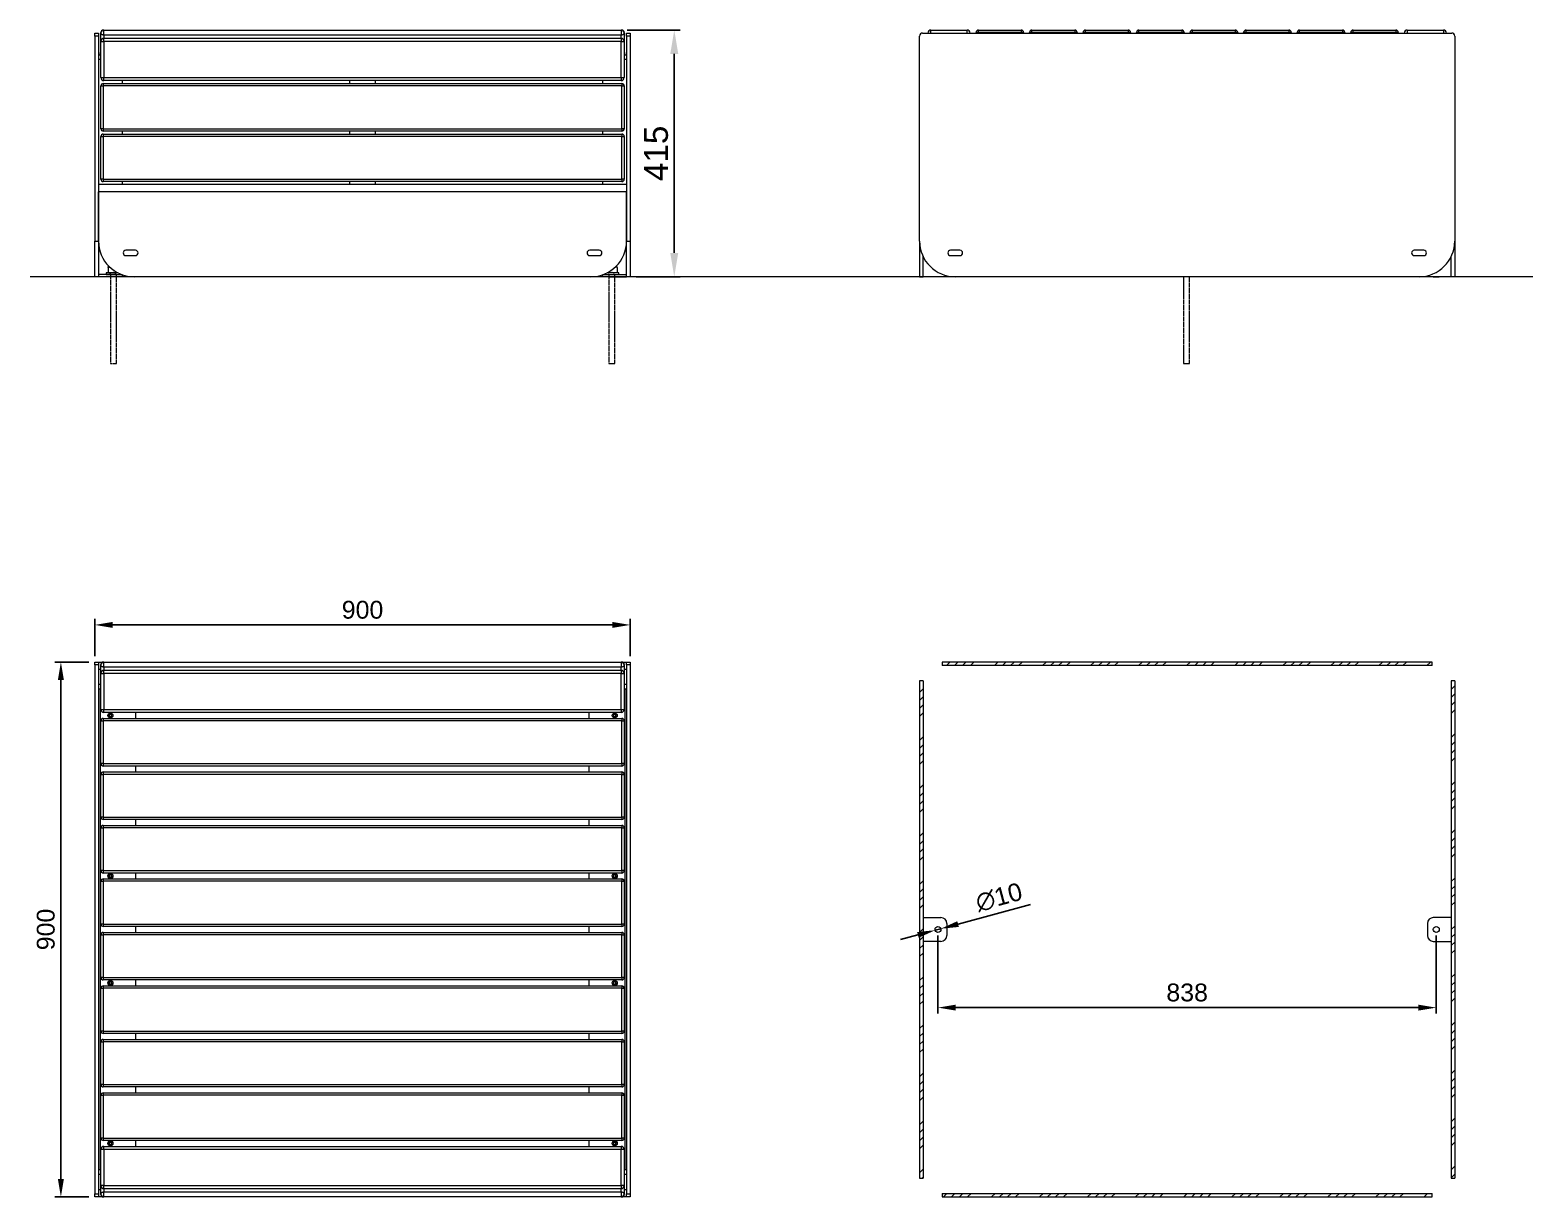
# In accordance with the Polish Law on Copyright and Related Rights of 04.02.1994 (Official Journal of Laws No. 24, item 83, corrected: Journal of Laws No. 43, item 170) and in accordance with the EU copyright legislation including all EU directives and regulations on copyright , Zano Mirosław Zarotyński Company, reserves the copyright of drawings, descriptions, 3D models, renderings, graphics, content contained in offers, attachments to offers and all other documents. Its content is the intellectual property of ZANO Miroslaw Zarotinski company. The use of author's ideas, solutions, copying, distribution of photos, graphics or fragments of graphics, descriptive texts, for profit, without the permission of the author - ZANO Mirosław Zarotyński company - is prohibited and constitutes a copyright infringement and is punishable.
# Model space of a CAD drawing. Header units: millimetres. Extents: x -122 to 3703, y -288 to 1675.
# Drawn here: x -122 to 2405, y -288 to 1675 of the extents above; entities that cross this region are included whole.
import ezdxf

# ---------------------------------------------------------------- set-up
doc = ezdxf.new("R2010")
doc.units = ezdxf.units.MM
doc.linetypes.add('HIDDEN', pattern=[1.905, 1.27, -0.635])
for name, color, linetype, lineweight in [('ZANO_R', 7, 'Continuous', 0), ('ZANO_R_przerywana', 7, 'HIDDEN', 0), ('ZANO_W', 1, 'Continuous', 0)]:
    doc.layers.add(name, color=color, linetype=linetype, lineweight=lineweight)
doc.styles.get("Standard").update_dxf_attribs({"font": 'ARIALUNI.TTF'})
doc.dimstyles.new('pl i ang', dxfattribs={"dimtxt": 50, "dimasz": 50, "dimexe": 1.25, "dimexo": 0.625, "dimgap": 10, "dimtad": 1, "dimtoh": 1, "dimtxsty": 'Standard', "dimcen": 2.5, "dimclrd": 1, "dimclre": 1, "dimclrt": 1, "dimadec": 0, "dimazin": 0, "dimtfac": 1, "dimtmove": 0, "dimatfit": 3, "dimfxl": 1, "dimarcsym": 1})
pattern_1 = [(45, (930.69, -1256.36), (-40.4112, 40.4112), []), (45, (944.16, -1256.36), (-40.4112, 40.4112), []), (45, (957.633, -1256.36), (-40.4112, 40.4112), []), (45, (971.103, -1256.36), (-40.4112, 40.4112), [])]

# ---------------------------------------------------------------- blocks, each defined once
blk = doc.blocks.new('*D377')
at = {"layer": 'ZANO_W', "color": 1, "lineweight": -2}
for p, q in [((-12.9, 621.8), (-12.9, 684.2)), ((887.1, 621.8), (887.1, 684.2)), ((17.1, 674.2), (857.1, 674.2))]:
    blk.add_line(p, q, dxfattribs=at)
at = {"layer": 'ZANO_W', "color": 1}
for points in [[(17.1, 679.2), (17.1, 669.2), (-12.9, 674.2)], [(857.1, 669.2), (857.1, 679.2), (887.1, 674.2)]]:
    blk.add_solid(points, dxfattribs=at)
at = {"layer": 'ZANO_W', "color": 1, "insert": (437.1, 699.5), "char_height": 30, "attachment_point": 5}
blk.add_mtext('900', dxfattribs=at)
blk = doc.blocks.new('*D378')
at = {"layer": 'ZANO_W', "color": 1, "lineweight": -2}
for p, q in [((-22.9, 611.8), (-80.2, 611.8)), ((-70.2, 581.8), (-70.2, -258.2)), ((-22.9, -288.2), (-80.2, -288.2))]:
    blk.add_line(p, q, dxfattribs=at)
at = {"layer": 'ZANO_W', "color": 1}
for points in [[(-65.2, 581.8), (-75.2, 581.8), (-70.2, 611.8)], [(-75.2, -258.2), (-65.2, -258.2), (-70.2, -288.2)]]:
    blk.add_solid(points, dxfattribs=at)
at = {"layer": 'ZANO_W', "color": 1, "insert": (-95.5, 161.8), "char_height": 30, "attachment_point": 5, "rotation": 90}
blk.add_mtext('900', dxfattribs=at)
blk = doc.blocks.new('*D379')
at = {"layer": 'ZANO_W', "color": 1, "lineweight": -2}
for p, q in [((1404.8, 151.8), (1404.8, 20.3)), ((2242.8, 151.8), (2242.8, 20.3)), ((1434.8, 30.3), (2212.8, 30.3))]:
    blk.add_line(p, q, dxfattribs=at)
at = {"layer": 'ZANO_W', "color": 1}
for points in [[(1434.8, 35.3), (1434.8, 25.3), (1404.8, 30.3)], [(2212.8, 25.3), (2212.8, 35.3), (2242.8, 30.3)]]:
    blk.add_solid(points, dxfattribs=at)
at = {"layer": 'ZANO_W', "color": 1, "insert": (1823.8, 55.6), "char_height": 30, "attachment_point": 5}
blk.add_mtext('838', dxfattribs=at)
blk = doc.blocks.new('*D380')
at = {"layer": 'ZANO_W', "color": 1, "lineweight": -2}
for p, q in [((1560.6, 203.7), (1438.6, 170.9)), ((1371, 152.7), (1342, 144.9)), ((1399.9, 160.5), (1409.6, 163.1))]:
    blk.add_line(p, q, dxfattribs=at)
at = {"layer": 'ZANO_W', "color": 1}
for points in [[(1372.3, 147.8), (1369.7, 157.5), (1399.9, 160.5)], [(1437.3, 175.7), (1439.9, 166.1), (1409.6, 163.1)]]:
    blk.add_solid(points, dxfattribs=at)
at = {"layer": 'ZANO_W', "color": 1, "insert": (1507.4, 215.9), "char_height": 30, "attachment_point": 5, "rotation": 15.0794}
blk.add_mtext('∅10', dxfattribs=at)
blk = doc.blocks.new('*D381')
at = {"layer": 'ZANO_R', "color": 1, "lineweight": -2}
for p, q in [((882.1, 1675), (971.3, 1675)), ((961.3, 1635), (961.3, 1300)), ((897.1, 1260), (971.3, 1260))]:
    blk.add_line(p, q, dxfattribs=at)
at = {"layer": 'ZANO_R', "color": 1}
for points in [[(968, 1635), (954.6, 1635), (961.3, 1675)], [(954.6, 1300), (968, 1300), (961.3, 1260)]]:
    blk.add_solid(points, dxfattribs=at)
at = {"layer": 'ZANO_R', "color": 1, "insert": (930.9, 1467.5), "char_height": 40, "attachment_point": 5, "rotation": 90}
blk.add_mtext('415', dxfattribs=at)

msp = doc.modelspace()

# ---------------------------------------------------------------- hatches: boundary and pattern name
at = {"layer": 'ZANO_R'}
h = msp.add_hatch(dxfattribs=at)
h.set_pattern_fill('DIN 201 stal i żeliwo stalowe', color=256, scale=3, style=0, pattern_type=2)
h.set_pattern_definition(pattern_1)
h.paths.add_polyline_path([(1411.6, 605.8), (2236, 605.8), (2236, 611.8), (1411.6, 611.8)], flags=0)
h = msp.add_hatch(dxfattribs=at)
h.set_pattern_fill('DIN 201 stal i żeliwo stalowe', color=256, scale=3, style=0, pattern_type=2)
h.set_pattern_definition(pattern_1)
h.paths.add_polyline_path([(1379.8, -256.4), (1379.8, 580), (1373.8, 580), (1373.8, -256.4)], flags=0)
h = msp.add_hatch(dxfattribs=at)
h.set_pattern_fill('DIN 201 stal i żeliwo stalowe', color=256, scale=3, style=0, pattern_type=2)
h.set_pattern_definition(pattern_1)
h.paths.add_polyline_path([(2273.8, -256.4), (2273.8, 580), (2267.8, 580), (2267.8, -256.4)], flags=0)
h = msp.add_hatch(dxfattribs=at)
h.set_pattern_fill('DIN 201 stal i żeliwo stalowe', color=256, scale=3, style=0, pattern_type=2)
h.set_pattern_definition(pattern_1)
h.paths.add_polyline_path([(2236, -282.2), (1411.6, -282.2), (1411.6, -288.2), (2236, -288.2)], flags=0)

# ---------------------------------------------------------------- linework, layer by layer
for p, q in [((-12.9, 1670), (-6.9, 1670)), ((-12.9, 1665), (-12.9, 1670)), ((-6.9, 1670), (-6.9, 1665)), ((-2.9, 1670), (-2.9, 1671)), ((-2.8, 1671), (-2.9, 1671)), ((-2.9, 1656), (-2.9, 1670)), ((1.1, 1675), (2.1, 1675)), ((1.1, 1675), (1.1, 1674.9)), ((2.1, 1666.5), (2.1, 1675)), ((2.1, 1675), (872.1, 1675)), ((872.1, 1675), (872.1, 1666.5)), ((872.1, 1675), (873.1, 1675)), ((873.1, 1675), (873.1, 1674.9)), ((877.1, 1671), (877, 1671)), ((877.1, 1671), (877.1, 1670)), ((877.1, 1670), (877.1, 1656)), ((881.1, 1670), (887.1, 1670)), ((881.1, 1665), (881.1, 1670)), ((887.1, 1670), (887.1, 1665)), ((1378.8, 1670), (2268.8, 1670)), ((1392.8, 1670), (1392.8, 1675)), ((1392.8, 1675), (1453.8, 1675)), ((1453.8, 1670), (1453.8, 1675)), ((1472.8, 1671), (1468.8, 1671)), ((1468.8, 1670), (1468.8, 1671)), ((1472.8, 1671), (1472.8, 1675)), ((1472.8, 1675), (1544.8, 1675)), ((1544.8, 1671), (1472.8, 1671)), ((1472.8, 1671), (1472.8, 1670)), ((1544.8, 1675), (1544.8, 1671)), ((1548.8, 1671), (1544.8, 1671)), ((1544.8, 1670), (1544.8, 1671)), ((1548.8, 1671), (1548.8, 1670)), ((1562.8, 1671), (1558.8, 1671)), ((1558.8, 1670), (1558.8, 1671)), ((1562.8, 1671), (1562.8, 1675)), ((1562.8, 1675), (1634.8, 1675)), ((1634.8, 1671), (1562.8, 1671)), ((1562.8, 1671), (1562.8, 1670)), ((1634.8, 1675), (1634.8, 1671)), ((1638.8, 1671), (1634.8, 1671)), ((1634.8, 1670), (1634.8, 1671)), ((1638.8, 1671), (1638.8, 1670)), ((1648.8, 1670), (1648.8, 1671)), ((1652.8, 1671), (1648.8, 1671)), ((1652.8, 1671), (1652.8, 1675)), ((1652.8, 1675), (1724.8, 1675)), ((1724.8, 1671), (1652.8, 1671)), ((1652.8, 1671), (1652.8, 1670)), ((1724.8, 1675), (1724.8, 1671)), ((1728.8, 1671), (1724.8, 1671)), ((1724.8, 1670), (1724.8, 1671)), ((1728.8, 1671), (1728.8, 1670)), ((1742.8, 1671), (1738.8, 1671)), ((1738.8, 1670), (1738.8, 1671)), ((1742.8, 1671), (1742.8, 1675)), ((1742.8, 1675), (1814.8, 1675)), ((1814.8, 1671), (1742.8, 1671)), ((1742.8, 1671), (1742.8, 1670)), ((1814.8, 1675), (1814.8, 1671)), ((1818.8, 1671), (1814.8, 1671)), ((1814.8, 1670), (1814.8, 1671)), ((1818.8, 1671), (1818.8, 1670)), ((1828.8, 1670), (1828.8, 1671)), ((1832.8, 1671), (1828.8, 1671)), ((1832.8, 1671), (1832.8, 1675)), ((1832.8, 1675), (1904.8, 1675)), ((1904.8, 1671), (1832.8, 1671)), ((1832.8, 1671), (1832.8, 1670)), ((1904.8, 1675), (1904.8, 1671)), ((1908.8, 1671), (1904.8, 1671)), ((1904.8, 1670), (1904.8, 1671)), ((1908.8, 1671), (1908.8, 1670)), ((1922.8, 1671), (1918.8, 1671)), ((1918.8, 1670), (1918.8, 1671)), ((1922.8, 1671), (1922.8, 1675)), ((1922.8, 1675), (1994.8, 1675)), ((1994.8, 1671), (1922.8, 1671)), ((1922.8, 1671), (1922.8, 1670)), ((1994.8, 1675), (1994.8, 1671)), ((1998.8, 1671), (1994.8, 1671)), ((1994.8, 1670), (1994.8, 1671)), ((1998.8, 1671), (1998.8, 1670)), ((2008.8, 1670), (2008.8, 1671)), ((2012.8, 1671), (2008.8, 1671)), ((2012.8, 1671), (2012.8, 1675)), ((2012.8, 1675), (2084.8, 1675)), ((2084.8, 1671), (2012.8, 1671)), ((2012.8, 1671), (2012.8, 1670)), ((2084.8, 1675), (2084.8, 1671)), ((2088.8, 1671), (2084.8, 1671)), ((2084.8, 1670), (2084.8, 1671)), ((2088.8, 1671), (2088.8, 1670)), ((2098.8, 1670), (2098.8, 1671)), ((2102.8, 1671), (2098.8, 1671)), ((2102.8, 1671), (2102.8, 1675)), ((2102.8, 1675), (2174.8, 1675)), ((2174.8, 1671), (2102.8, 1671)), ((2102.8, 1671), (2102.8, 1670)), ((2174.8, 1675), (2174.8, 1671)), ((2178.8, 1671), (2174.8, 1671)), ((2174.8, 1670), (2174.8, 1671)), ((2178.8, 1671), (2178.8, 1670)), ((2193.8, 1675), (2193.8, 1670)), ((2193.8, 1675), (2254.7, 1675)), ((2254.7, 1675), (2254.7, 1670)), ((-6.9, 1665), (-12.9, 1665)), ((-12.9, 1665), (-12.9, 1320)), ((-6.9, 1665), (-6.9, 1320)), ((-2.9, 1595), (-2.9, 1656)), ((-2.9, 1656), (2.1, 1656)), ((872.1, 1666.5), (2.1, 1666.5)), ((2.1, 1666.5), (2.1, 1661)), ((872.1, 1661), (2.1, 1661)), ((2.1, 1656), (2.1, 1661)), ((2.1, 1656), (2.1, 1595)), ((872.1, 1656), (2.1, 1656)), ((872.1, 1661), (872.1, 1666.5)), ((872.1, 1661), (872.1, 1656)), ((872.1, 1595), (872.1, 1656)), ((872.1, 1656), (877.1, 1656)), ((877.1, 1656), (877.1, 1595)), ((887.1, 1665), (881.1, 1665)), ((881.1, 1665), (881.1, 1320)), ((887.1, 1665), (887.1, 1320)), ((1373.8, 1320), (1373.8, 1665)), ((2273.8, 1665), (2273.8, 1320)), ((-2.9, 1633), (-6.9, 1633)), ((-2.9, 1625.4), (-6.9, 1625.4)), ((-3.9, 1637), (-3.9, 1633)), ((-3.9, 1637), (-2.9, 1637)), ((878.1, 1637), (877.1, 1637)), ((881.1, 1633), (877.1, 1633)), ((881.1, 1625.4), (877.1, 1625.4)), ((878.1, 1633), (878.1, 1637)), ((-2.9, 1595), (2.1, 1595)), ((2.1, 1595), (872.1, 1595)), ((2.1, 1590), (2.1, 1595)), ((872.1, 1595), (872.1, 1590)), ((872.1, 1595), (877.1, 1595)), ((-2.9, 1509), (-2.9, 1581)), ((-2.9, 1581), (1.1, 1581)), ((1.1, 1585), (873.1, 1585)), ((1.1, 1585), (1.1, 1581)), ((1.1, 1581), (1.1, 1509)), ((873.1, 1581), (1.1, 1581)), ((872.1, 1590), (2.1, 1590)), ((33.1, 1590), (33.1, 1585)), ((415.1, 1590), (415.1, 1585)), ((459.1, 1585), (459.1, 1590)), ((841.1, 1585), (841.1, 1590)), ((873.1, 1585), (873.1, 1581)), ((873.1, 1509), (873.1, 1581)), ((873.1, 1581), (877.1, 1581)), ((877.1, 1581), (877.1, 1509)), ((1.1, 1509), (-2.9, 1509)), ((-2.9, 1424), (-2.9, 1496)), ((-2.9, 1496), (1.1, 1496)), ((1.1, 1509), (873.1, 1509)), ((1.1, 1509), (1.1, 1505)), ((873.1, 1505), (1.1, 1505)), ((1.1, 1500), (873.1, 1500)), ((1.1, 1500), (1.1, 1496)), ((1.1, 1496), (1.1, 1424)), ((873.1, 1496), (1.1, 1496)), ((33.1, 1505), (33.1, 1500)), ((415.1, 1505), (415.1, 1500)), ((459.1, 1500), (459.1, 1505)), ((841.1, 1500), (841.1, 1505)), ((877.1, 1509), (873.1, 1509)), ((873.1, 1509), (873.1, 1505)), ((873.1, 1500), (873.1, 1496)), ((873.1, 1424), (873.1, 1496)), ((873.1, 1496), (877.1, 1496)), ((877.1, 1496), (877.1, 1424)), ((1.1, 1424), (-2.9, 1424)), ((1.1, 1424), (873.1, 1424)), ((1.1, 1424), (1.1, 1420)), ((873.1, 1420), (1.1, 1420)), ((33.1, 1420), (33.1, 1415)), ((415.1, 1420), (415.1, 1415)), ((459.1, 1415), (459.1, 1420)), ((841.1, 1415), (841.1, 1420)), ((877.1, 1424), (873.1, 1424)), ((873.1, 1424), (873.1, 1420)), ((881.1, 1415), (-6.9, 1415)), ((881.1, 1403), (-6.9, 1403)), ((-6.9, 1320), (-6.9, 1403)), ((881.1, 1320), (881.1, 1403)), ((-12.9, 1320), (-6.9, 1320)), ((-12.9, 1260), (-12.9, 1320)), ((-6.9, 1320), (-6.9, 1260)), ((881.1, 1320), (887.1, 1320)), ((881.1, 1260), (881.1, 1320)), ((887.1, 1320), (887.1, 1260)), ((1373.8, 1320), (1373.8, 1260)), ((2273.8, 1320), (2273.8, 1260)), ((55.1, 1304.5), (39.1, 1304.5)), ((39.1, 1295.5), (55.1, 1295.5)), ((835.1, 1304.5), (819.1, 1304.5)), ((819.1, 1295.5), (835.1, 1295.5)), ((1379.8, 1260), (1379.8, 1293.9)), ((1441.8, 1304.5), (1425.8, 1304.5)), ((1425.8, 1295.5), (1441.8, 1295.5)), ((2221.8, 1304.5), (2205.8, 1304.5)), ((2205.8, 1295.5), (2221.8, 1295.5)), ((2267.8, 1260), (2267.8, 1293.9)), ((23.1, 1264), (-6.9, 1264)), ((6.1, 1266.5), (6.1, 1264)), ((25.9, 1266.5), (6.1, 1266.5)), ((9.1, 1275.7), (9.1, 1276.5)), ((11.8, 1276.5), (9.1, 1276.5)), ((9.1, 1275.7), (9.1, 1267.3)), ((9.1, 1266.5), (9.1, 1267.3)), ((9.6, 1278.7), (9.6, 1276.8)), ((23.1, 1260), (23.1, 1264)), ((23.1, 1264), (31.5, 1264)), ((30.1, 1264), (30.1, 1264.6)), ((842.6, 1264), (851.1, 1264)), ((844.1, 1264.6), (844.1, 1264)), ((868.1, 1266.5), (848.2, 1266.5)), ((851.1, 1264), (851.1, 1260)), ((851.1, 1264), (881.1, 1264)), ((865.1, 1276.5), (862.4, 1276.5)), ((864.6, 1276.8), (864.6, 1278.7)), ((865.1, 1275.7), (865.1, 1276.5)), ((865.1, 1275.7), (865.1, 1267.3)), ((865.1, 1266.5), (865.1, 1267.3)), ((868.1, 1264), (868.1, 1266.5)), ((-6.9, 1260), (-12.9, 1260)), ((23.1, 1260), (-6.9, 1260)), ((33.1, 1260), (23.1, 1260)), ((33.1, 1263.5), (33.1, 1260)), ((821.1, 1260), (53.1, 1260)), ((841.1, 1260), (841.1, 1263.5)), ((851.1, 1260), (841.1, 1260)), ((851.1, 1260), (881.1, 1260)), ((887.1, 1260), (881.1, 1260)), ((1373.8, 1260), (1379.8, 1260)), ((2213.8, 1260), (1433.8, 1260)), ((2273.8, 1260), (2267.8, 1260)), ((-12.9, 611.8), (-6.9, 611.8)), ((-12.9, 606.8), (-12.9, 611.8)), ((-6.9, 606.8), (-12.9, 606.8)), ((-12.9, 606.8), (-12.9, -283.2)), ((-6.9, 611.8), (1.1, 611.8)), ((-6.9, 611.8), (-6.9, 606.8)), ((-6.9, 606.8), (-6.9, -283.2)), ((-2.9, 606.8), (-2.9, 607.8)), ((-2.8, 607.8), (-2.9, 607.8)), ((-2.9, 592.7), (-2.9, 606.8)), ((1.1, 611.8), (2.1, 611.8)), ((1.1, 611.8), (1.1, 611.7)), ((2.1, 603.2), (2.1, 611.8)), ((2.1, 611.8), (872.1, 611.8)), ((872.1, 611.8), (872.1, 603.2)), ((872.1, 611.8), (873.1, 611.8)), ((873.1, 611.8), (881.1, 611.8)), ((873.1, 611.8), (873.1, 611.7)), ((877.1, 607.8), (877, 607.8)), ((877.1, 607.8), (877.1, 606.8)), ((877.1, 606.8), (877.1, 592.7)), ((881.1, 611.8), (887.1, 611.8)), ((881.1, 606.8), (881.1, 611.8)), ((887.1, 606.8), (881.1, 606.8)), ((881.1, 606.8), (881.1, -283.2)), ((887.1, 611.8), (887.1, 606.8)), ((887.1, 606.8), (887.1, -283.2)), ((1411.6, 611.8), (1411.6, 605.8)), ((2236, 611.8), (1411.6, 611.8)), ((2236, 605.8), (2236, 611.8)), ((-6.9, 599.8), (-2.9, 599.8)), ((-2.9, 592.7), (2.1, 592.7)), ((-2.9, 531.8), (-2.9, 592.7)), ((872.1, 603.2), (2.1, 603.2)), ((2.1, 603.2), (2.1, 597.7)), ((872.1, 597.7), (2.1, 597.7)), ((2.1, 592.7), (2.1, 597.7)), ((872.1, 592.7), (2.1, 592.7)), ((2.1, 592.7), (2.1, 531.8)), ((872.1, 597.7), (872.1, 603.2)), ((872.1, 597.7), (872.1, 592.7)), ((872.1, 531.8), (872.1, 592.7)), ((872.1, 592.7), (877.1, 592.7)), ((877.1, 599.8), (881.1, 599.8)), ((877.1, 592.7), (877.1, 531.8)), ((2236, 605.8), (1411.6, 605.8)), ((-2.9, 573.8), (-6.9, 573.8)), ((-2.9, 566.2), (-6.9, 566.2)), ((-3.9, 565.8), (-3.9, -242.2)), ((-3.9, 565.8), (-2.9, 565.8)), ((881.1, 573.8), (877.1, 573.8)), ((881.1, 566.2), (877.1, 566.2)), ((878.1, 565.8), (877.1, 565.8)), ((878.1, 565.8), (878.1, -242.2)), ((1373.8, 580), (1373.8, -256.4)), ((1379.8, 580), (1373.8, 580)), ((1379.8, 580), (1379.8, -256.4)), ((2267.8, 580), (2267.8, -256.4)), ((2273.8, 580), (2267.8, 580)), ((2273.8, 580), (2273.8, -256.4)), ((-2.9, 531.8), (2.1, 531.8)), ((2.1, 531.8), (872.1, 531.8)), ((2.1, 526.8), (2.1, 531.8)), ((872.1, 531.8), (872.1, 526.8)), ((872.1, 531.8), (877.1, 531.8)), ((-2.9, 440.8), (-2.9, 512.8)), ((-2.9, 512.8), (1.1, 512.8)), ((1.1, 516.8), (873.1, 516.8)), ((1.1, 516.8), (1.1, 512.8)), ((873.1, 512.8), (1.1, 512.8)), ((1.1, 512.8), (1.1, 440.8)), ((872.1, 526.8), (2.1, 526.8)), ((13.1, 524.1), (11, 523)), ((11, 523), (11, 520.6)), ((13.1, 519.4), (11, 520.6)), ((13.1, 524.1), (15.1, 523)), ((15.1, 520.6), (13.1, 519.4)), ((15.1, 520.6), (15.1, 523)), ((56.1, 516.8), (56.1, 526.8)), ((818.1, 516.8), (818.1, 526.8)), ((861.1, 524.1), (859, 523)), ((859, 523), (859, 520.6)), ((861.1, 519.4), (859, 520.6)), ((861.1, 524.1), (863.1, 523)), ((863.1, 520.6), (861.1, 519.4)), ((863.1, 520.6), (863.1, 523)), ((873.1, 516.8), (873.1, 512.8)), ((873.1, 440.8), (873.1, 512.8)), ((873.1, 512.8), (877.1, 512.8)), ((877.1, 512.8), (877.1, 440.8)), ((1.1, 440.8), (-2.9, 440.8)), ((1.1, 440.8), (873.1, 440.8)), ((1.1, 440.8), (1.1, 436.8)), ((873.1, 436.8), (1.1, 436.8)), ((56.1, 426.8), (56.1, 436.8)), ((818.1, 426.8), (818.1, 436.8)), ((877.1, 440.8), (873.1, 440.8)), ((873.1, 440.8), (873.1, 436.8)), ((-2.9, 350.8), (-2.9, 422.8)), ((-2.9, 422.8), (1.1, 422.8)), ((1.1, 426.8), (873.1, 426.8)), ((1.1, 426.8), (1.1, 422.8)), ((1.1, 422.8), (1.1, 350.8)), ((873.1, 422.8), (1.1, 422.8)), ((873.1, 426.8), (873.1, 422.8)), ((873.1, 350.8), (873.1, 422.8)), ((873.1, 422.8), (877.1, 422.8)), ((877.1, 422.8), (877.1, 350.8)), ((1.1, 350.8), (-2.9, 350.8)), ((-2.9, 260.8), (-2.9, 332.8)), ((-2.9, 332.8), (1.1, 332.8)), ((1.1, 350.8), (873.1, 350.8)), ((1.1, 350.8), (1.1, 346.8)), ((873.1, 346.8), (1.1, 346.8)), ((1.1, 336.8), (873.1, 336.8)), ((1.1, 336.8), (1.1, 332.8)), ((1.1, 332.8), (1.1, 260.8)), ((873.1, 332.8), (1.1, 332.8)), ((56.1, 336.8), (56.1, 346.8)), ((818.1, 336.8), (818.1, 346.8)), ((877.1, 350.8), (873.1, 350.8)), ((873.1, 350.8), (873.1, 346.8)), ((873.1, 336.8), (873.1, 332.8)), ((873.1, 260.8), (873.1, 332.8)), ((873.1, 332.8), (877.1, 332.8)), ((877.1, 332.8), (877.1, 260.8)), ((1.1, 260.8), (-2.9, 260.8)), ((1.1, 260.8), (873.1, 260.8)), ((1.1, 260.8), (1.1, 256.8)), ((873.1, 256.8), (1.1, 256.8)), ((13.1, 254.1), (11, 253)), ((11, 253), (11, 250.6)), ((13.1, 254.1), (15.1, 253)), ((15.1, 250.6), (15.1, 253)), ((56.1, 246.8), (56.1, 256.8)), ((818.1, 246.8), (818.1, 256.8)), ((861.1, 254.1), (859, 253)), ((859, 253), (859, 250.6)), ((861.1, 254.1), (863.1, 253)), ((863.1, 250.6), (863.1, 253)), ((877.1, 260.8), (873.1, 260.8)), ((873.1, 260.8), (873.1, 256.8)), ((-2.9, 170.8), (-2.9, 242.8)), ((-2.9, 242.8), (1.1, 242.8)), ((1.1, 246.8), (873.1, 246.8)), ((1.1, 246.8), (1.1, 242.8)), ((1.1, 242.8), (1.1, 170.8)), ((873.1, 242.8), (1.1, 242.8)), ((13.1, 249.4), (11, 250.6)), ((15.1, 250.6), (13.1, 249.4)), ((861.1, 249.4), (859, 250.6)), ((863.1, 250.6), (861.1, 249.4)), ((873.1, 246.8), (873.1, 242.8)), ((873.1, 170.8), (873.1, 242.8)), ((873.1, 242.8), (877.1, 242.8)), ((877.1, 242.8), (877.1, 170.8)), ((1379.8, 181.8), (1409.8, 181.8)), ((2267.8, 181.8), (2237.8, 181.8)), ((1.1, 170.8), (-2.9, 170.8)), ((-2.9, 80.8), (-2.9, 152.8)), ((-2.9, 152.8), (1.1, 152.8)), ((1.1, 170.8), (873.1, 170.8)), ((1.1, 170.8), (1.1, 166.8)), ((873.1, 166.8), (1.1, 166.8)), ((1.1, 156.8), (873.1, 156.8)), ((1.1, 156.8), (1.1, 152.8)), ((1.1, 152.8), (1.1, 80.8)), ((873.1, 152.8), (1.1, 152.8)), ((56.1, 156.8), (56.1, 166.8)), ((818.1, 156.8), (818.1, 166.8)), ((877.1, 170.8), (873.1, 170.8)), ((873.1, 170.8), (873.1, 166.8)), ((873.1, 156.8), (873.1, 152.8)), ((873.1, 80.8), (873.1, 152.8)), ((873.1, 152.8), (877.1, 152.8)), ((877.1, 152.8), (877.1, 80.8)), ((1419.8, 171.8), (1419.8, 151.8)), ((2227.8, 171.8), (2227.8, 151.8)), ((1409.8, 141.8), (1379.8, 141.8)), ((2237.8, 141.8), (2267.8, 141.8)), ((1.1, 80.8), (-2.9, 80.8)), ((1.1, 80.8), (873.1, 80.8)), ((1.1, 80.8), (1.1, 76.8)), ((873.1, 76.8), (1.1, 76.8)), ((56.1, 66.8), (56.1, 76.8)), ((818.1, 66.8), (818.1, 76.8)), ((877.1, 80.8), (873.1, 80.8)), ((873.1, 80.8), (873.1, 76.8)), ((-2.9, -9.2), (-2.9, 62.8)), ((-2.9, 62.8), (1.1, 62.8)), ((1.1, 66.8), (873.1, 66.8)), ((1.1, 66.8), (1.1, 62.8)), ((873.1, 62.8), (1.1, 62.8)), ((1.1, 62.8), (1.1, -9.2)), ((13.1, 74.1), (11, 73)), ((11, 73), (11, 70.6)), ((13.1, 69.4), (11, 70.6)), ((13.1, 74.1), (15.1, 73)), ((15.1, 70.6), (13.1, 69.4)), ((15.1, 70.6), (15.1, 73)), ((861.1, 74.1), (859, 73)), ((859, 73), (859, 70.6)), ((861.1, 69.4), (859, 70.6)), ((861.1, 74.1), (863.1, 73)), ((863.1, 70.6), (861.1, 69.4)), ((863.1, 70.6), (863.1, 73)), ((873.1, 66.8), (873.1, 62.8)), ((873.1, -9.2), (873.1, 62.8)), ((873.1, 62.8), (877.1, 62.8)), ((877.1, 62.8), (877.1, -9.2)), ((1.1, -9.2), (-2.9, -9.2)), ((1.1, -9.2), (873.1, -9.2)), ((1.1, -9.2), (1.1, -13.2)), ((873.1, -13.2), (1.1, -13.2)), ((1.1, -23.2), (873.1, -23.2)), ((1.1, -23.2), (1.1, -27.2)), ((56.1, -23.2), (56.1, -13.2)), ((818.1, -23.2), (818.1, -13.2)), ((877.1, -9.2), (873.1, -9.2)), ((873.1, -9.2), (873.1, -13.2)), ((873.1, -23.2), (873.1, -27.2)), ((-2.9, -99.2), (-2.9, -27.2)), ((-2.9, -27.2), (1.1, -27.2)), ((1.1, -27.2), (1.1, -99.2)), ((873.1, -27.2), (1.1, -27.2)), ((873.1, -99.2), (873.1, -27.2)), ((873.1, -27.2), (877.1, -27.2)), ((877.1, -27.2), (877.1, -99.2)), ((1.1, -99.2), (-2.9, -99.2)), ((1.1, -99.2), (873.1, -99.2)), ((1.1, -99.2), (1.1, -103.2)), ((877.1, -99.2), (873.1, -99.2)), ((873.1, -99.2), (873.1, -103.2)), ((-2.9, -189.2), (-2.9, -117.2)), ((-2.9, -117.2), (1.1, -117.2)), ((873.1, -103.2), (1.1, -103.2)), ((1.1, -113.2), (873.1, -113.2)), ((1.1, -113.2), (1.1, -117.2)), ((1.1, -117.2), (1.1, -189.2)), ((873.1, -117.2), (1.1, -117.2)), ((56.1, -113.2), (56.1, -103.2)), ((818.1, -113.2), (818.1, -103.2)), ((873.1, -113.2), (873.1, -117.2)), ((873.1, -189.2), (873.1, -117.2)), ((873.1, -117.2), (877.1, -117.2)), ((877.1, -117.2), (877.1, -189.2)), ((1.1, -189.2), (-2.9, -189.2)), ((1.1, -189.2), (873.1, -189.2)), ((1.1, -189.2), (1.1, -193.2)), ((873.1, -193.2), (1.1, -193.2)), ((13.1, -195.9), (11, -197)), ((11, -197), (11, -199.4)), ((13.1, -200.6), (11, -199.4)), ((13.1, -195.9), (15.1, -197)), ((15.1, -199.4), (13.1, -200.6)), ((15.1, -199.4), (15.1, -197)), ((56.1, -203.2), (56.1, -193.2)), ((818.1, -203.2), (818.1, -193.2)), ((861.1, -195.9), (859, -197)), ((859, -197), (859, -199.4)), ((861.1, -200.6), (859, -199.4)), ((861.1, -195.9), (863.1, -197)), ((863.1, -199.4), (861.1, -200.6)), ((863.1, -199.4), (863.1, -197)), ((877.1, -189.2), (873.1, -189.2)), ((873.1, -189.2), (873.1, -193.2)), ((2.1, -208.2), (-2.9, -208.2)), ((-2.9, -269.2), (-2.9, -208.2)), ((2.1, -203.2), (872.1, -203.2)), ((2.1, -208.2), (2.1, -203.2)), ((872.1, -208.2), (2.1, -208.2)), ((2.1, -208.2), (2.1, -269.2)), ((872.1, -203.2), (872.1, -208.2)), ((872.1, -269.2), (872.1, -208.2)), ((877.1, -208.2), (872.1, -208.2)), ((877.1, -208.2), (877.1, -269.2)), ((-2.9, -242.6), (-6.9, -242.6)), ((-2.9, -250.2), (-6.9, -250.2)), ((-3.9, -242.2), (-2.9, -242.2)), ((878.1, -242.2), (877.1, -242.2)), ((881.1, -242.6), (877.1, -242.6)), ((881.1, -250.2), (877.1, -250.2)), ((-2.9, -276.2), (-6.9, -276.2)), ((-2.9, -283.2), (-2.9, -269.2)), ((2.1, -269.2), (-2.9, -269.2)), ((2.1, -269.2), (872.1, -269.2)), ((2.1, -274.2), (2.1, -269.2)), ((2.1, -274.2), (872.1, -274.2)), ((2.1, -274.2), (2.1, -279.7)), ((877.1, -269.2), (872.1, -269.2)), ((872.1, -269.2), (872.1, -274.2)), ((872.1, -279.7), (872.1, -274.2)), ((877.1, -269.2), (877.1, -283.2)), ((881.1, -276.2), (877.1, -276.2)), ((1373.8, -256.4), (1379.8, -256.4)), ((2267.8, -256.4), (2273.8, -256.4)), ((-12.9, -283.2), (-6.9, -283.2)), ((-12.9, -288.2), (-12.9, -283.2)), ((-6.9, -288.2), (-12.9, -288.2)), ((-6.9, -283.2), (-6.9, -288.2)), ((1.1, -288.2), (-6.9, -288.2)), ((-2.9, -284.2), (-2.9, -283.2)), ((-2.9, -284.2), (-2.8, -284.2)), ((1.1, -288.1), (1.1, -288.2)), ((2.1, -288.2), (1.1, -288.2)), ((2.1, -279.7), (872.1, -279.7)), ((2.1, -288.2), (2.1, -279.7)), ((872.1, -288.2), (2.1, -288.2)), ((872.1, -279.7), (872.1, -288.2)), ((873.1, -288.2), (872.1, -288.2)), ((873.1, -288.1), (873.1, -288.2)), ((881.1, -288.2), (873.1, -288.2)), ((877, -284.2), (877.1, -284.2)), ((877.1, -283.2), (877.1, -284.2)), ((881.1, -283.2), (887.1, -283.2)), ((881.1, -288.2), (881.1, -283.2)), ((887.1, -288.2), (881.1, -288.2)), ((887.1, -283.2), (887.1, -288.2)), ((1411.6, -282.2), (2236, -282.2)), ((1411.6, -282.2), (1411.6, -288.2)), ((1411.6, -288.2), (2236, -288.2)), ((2236, -288.2), (2236, -282.2))]:
    msp.add_line(p, q, dxfattribs=at)
at = {"layer": 'ZANO_R', "flags": 128}
for points in [[(2.1, 1666.5), (1.1, 1666.6), (0.2, 1666.8), (-0.7, 1667.1), (-1.5, 1667.5), (-2.1, 1668.1), (-2.5, 1668.7), (-2.8, 1669.3), (-2.9, 1670)], [(877.1, 1670), (877, 1669.3), (876.7, 1668.7), (876.2, 1668.1), (875.6, 1667.5), (874.9, 1667.1), (874, 1666.8), (873.1, 1666.6), (872.1, 1666.5)], [(18.1, 1267.3), (15.9, 1266.8), (13.6, 1266.5)], [(856.1, 1267.3), (853.9, 1266.8), (851.6, 1266.5)], [(865.1, 1267.3), (862.9, 1266.8), (860.6, 1266.5)], [(2.1, 603.2), (1.1, 603.3), (0.2, 603.5), (-0.7, 603.8), (-1.5, 604.3), (-2.1, 604.8), (-2.5, 605.4), (-2.8, 606.1), (-2.9, 606.8)], [(877.1, 606.8), (877, 606.1), (876.7, 605.4), (876.2, 604.8), (875.6, 604.3), (874.9, 603.8), (874, 603.5), (873.1, 603.3), (872.1, 603.2)], [(-2.9, -283.2), (-2.8, -282.5), (-2.5, -281.9), (-2.1, -281.3), (-1.5, -280.7), (-0.7, -280.3), (0.2, -280), (1.1, -279.8), (2.1, -279.7)], [(872.1, -279.7), (873.1, -279.8), (874, -280), (874.9, -280.3), (875.6, -280.7), (876.2, -281.3), (876.7, -281.9), (877, -282.5), (877.1, -283.2)]]:
    msp.add_lwpolyline(points, dxfattribs=at)
at = {"layer": 'ZANO_R'}
for points in [[(6.1, 1264), (30.1, 1264)], [(9.1, 1275.7), (11.3, 1276.3), (11.9, 1276.4)], [(13.1, 1264), (23.1, 1264)], [(25.3, 1266.9), (24.9, 1266.8), (22.6, 1266.5)], [(844.1, 1264), (868.1, 1264)], [(2405.3, 1260), (-122, 1260)], [(2237.8, 1260), (2247.8, 1260)]]:
    msp.add_lwpolyline(points, dxfattribs=at)
for centre, radius in [((13.1, 521.8), 4.25), ((13.1, 521.8), 4), ((861.1, 521.8), 4.25), ((861.1, 521.8), 4), ((13.1, 251.8), 4.25), ((13.1, 251.8), 4), ((861.1, 251.8), 4.25), ((861.1, 251.8), 4), ((1404.8, 161.8), 5), ((2242.8, 161.8), 5), ((13.1, 71.8), 4.25), ((861.1, 71.8), 4.25), ((13.1, 71.8), 4), ((861.1, 71.8), 4), ((13.1, -198.2), 4.25), ((13.1, -198.2), 4), ((861.1, -198.2), 4.25), ((861.1, -198.2), 4)]:
    msp.add_circle(centre, radius, dxfattribs=at)
for centre, radius, start, end in [((2.1, 1670), 5, 90, 180), ((1.1, 1671), 4, 90, 180), ((872.1, 1670), 5, 0, 90), ((873.1, 1671), 4, 0, 90), ((1378.8, 1665), 5, 90, 180), ((1392.8, 1670), 5, 90, 180), ((1453.8, 1670), 5, 0, 90), ((1472.8, 1671), 4, 90, 180), ((1544.8, 1671), 4, 0, 90), ((1562.8, 1671), 4, 90, 180), ((1634.8, 1671), 4, 0, 90), ((1652.8, 1671), 4, 90, 180), ((1724.8, 1671), 4, 0, 90), ((1742.8, 1671), 4, 90, 180), ((1814.8, 1671), 4, 0, 90), ((1832.8, 1671), 4, 90, 180), ((1904.8, 1671), 4, 0, 90), ((1922.8, 1671), 4, 90, 180), ((1994.8, 1671), 4, 0, 90), ((2012.8, 1671), 4, 90, 180), ((2084.8, 1671), 4, 0, 90), ((2102.8, 1671), 4, 90, 180), ((2174.8, 1671), 4, 0, 90), ((2193.8, 1670), 5, 90, 180), ((2254.7, 1670), 5, 0, 90), ((2268.8, 1665), 5, 0, 90), ((2.1, 1656), 5, 90, 180), ((872.1, 1656), 5, 0, 90), ((2.1, 1595), 5, 180, 270), ((872.1, 1595), 5, 270, 0), ((1.1, 1581), 4, 90, 180), ((873.1, 1581), 4, 0, 90), ((1.1, 1509), 4, 180, 270), ((1.1, 1496), 4, 90, 180), ((873.1, 1509), 4, 270, 0), ((873.1, 1496), 4, 0, 90), ((1.1, 1424), 4, 180, 270), ((873.1, 1424), 4, 270, 0), ((53.1, 1320), 60, 180, 270), ((821.1, 1320), 60, 270, 0), ((1433.8, 1320), 60, 180, 270), ((2213.8, 1320), 60, 270, 0), ((39.1, 1300), 4.5, 90, 270), ((55.1, 1300), 4.5, 270, 90), ((819.1, 1300), 4.5, 90, 270), ((835.1, 1300), 4.5, 270, 90), ((1425.8, 1300), 4.5, 90, 270), ((1441.8, 1300), 4.5, 270, 90), ((2205.8, 1300), 4.5, 90, 270), ((2221.8, 1300), 4.5, 270, 90), ((13.7, 1280.2), 13.6, 250.2279, 269.5164), ((9.3, 1276.8), 0.25, 270, 0), ((22.7, 1280.2), 13.6, 250.2279, 269.5164), ((851.7, 1280.2), 13.6, 257.8825, 269.5164), ((860.7, 1280.2), 13.6, 250.2279, 269.5164), ((860.5, 1262.9), 13.6, 70.2269, 82.3638), ((864.8, 1276.8), 0.25, 180, 270), ((2.1, 606.8), 5, 90, 180), ((1.1, 607.8), 4, 90, 180), ((872.1, 606.8), 5, 0, 90), ((873.1, 607.8), 4, 0, 90), ((2.1, 592.7), 5, 90, 180), ((872.1, 592.7), 5, 0, 90), ((2.1, 531.8), 5, 180, 270), ((872.1, 531.8), 5, 270, 0), ((1.1, 512.8), 4, 90, 180), ((13.1, 521.8), 2.04, 120, 180), ((13.1, 521.8), 2.04, 180, 240), ((13.1, 521.8), 2.04, 60, 120), ((13.1, 521.8), 2.04, 240, 300), ((13.1, 521.8), 2.04, 0, 60), ((13.1, 521.8), 2.04, 300, 0), ((861.1, 521.8), 2.04, 120, 180), ((861.1, 521.8), 2.04, 180, 240), ((861.1, 521.8), 2.04, 60, 120), ((861.1, 521.8), 2.04, 240, 300), ((861.1, 521.8), 2.04, 0, 60), ((861.1, 521.8), 2.04, 300, 0), ((873.1, 512.8), 4, 0, 90), ((1.1, 440.8), 4, 180, 270), ((873.1, 440.8), 4, 270, 0), ((1.1, 422.8), 4, 90, 180), ((873.1, 422.8), 4, 0, 90), ((1.1, 350.8), 4, 180, 270), ((1.1, 332.8), 4, 90, 180), ((873.1, 350.8), 4, 270, 0), ((873.1, 332.8), 4, 0, 90), ((1.1, 260.8), 4, 180, 270), ((13.1, 251.8), 2.04, 120, 180), ((13.1, 251.8), 2.04, 60, 120), ((13.1, 251.8), 2.04, 0, 60), ((861.1, 251.8), 2.04, 120, 180), ((861.1, 251.8), 2.04, 60, 120), ((861.1, 251.8), 2.04, 0, 60), ((873.1, 260.8), 4, 270, 0), ((1.1, 242.8), 4, 90, 180), ((13.1, 251.8), 2.04, 180, 240), ((13.1, 251.8), 2.04, 240, 300), ((13.1, 251.8), 2.04, 300, 0), ((861.1, 251.8), 2.04, 180, 240), ((861.1, 251.8), 2.04, 240, 300), ((861.1, 251.8), 2.04, 300, 0), ((873.1, 242.8), 4, 0, 90), ((1409.8, 171.8), 10, 0, 90), ((2237.8, 171.8), 10, 90, 180), ((1.1, 170.8), 4, 180, 270), ((1.1, 152.8), 4, 90, 180), ((873.1, 170.8), 4, 270, 0), ((873.1, 152.8), 4, 0, 90), ((1409.8, 151.8), 10, 270, 0), ((2237.8, 151.8), 10, 180, 270), ((1.1, 80.8), 4, 180, 270), ((873.1, 80.8), 4, 270, 0), ((1.1, 62.8), 4, 90, 180), ((13.1, 71.8), 2.04, 120, 180), ((13.1, 71.8), 2.04, 180, 240), ((13.1, 71.8), 2.04, 60, 120), ((13.1, 71.8), 2.04, 240, 300), ((13.1, 71.8), 2.04, 0, 60), ((13.1, 71.8), 2.04, 300, 0), ((861.1, 71.8), 2.04, 120, 180), ((861.1, 71.8), 2.04, 180, 240), ((861.1, 71.8), 2.04, 60, 120), ((861.1, 71.8), 2.04, 240, 300), ((861.1, 71.8), 2.04, 0, 60), ((861.1, 71.8), 2.04, 300, 0), ((873.1, 62.8), 4, 0, 90), ((1.1, -9.2), 4, 180, 270), ((1.1, -27.2), 4, 90, 180), ((873.1, -9.2), 4, 270, 0), ((873.1, -27.2), 4, 0, 90), ((1.1, -99.2), 4, 180, 270), ((873.1, -99.2), 4, 270, 0), ((1.1, -117.2), 4, 90, 180), ((873.1, -117.2), 4, 0, 90), ((1.1, -189.2), 4, 180, 270), ((13.1, -198.2), 2.04, 120, 180), ((13.1, -198.2), 2.04, 180, 240), ((13.1, -198.2), 2.04, 60, 120), ((13.1, -198.2), 2.04, 240, 300), ((13.1, -198.2), 2.04, 0, 60), ((13.1, -198.2), 2.04, 300, 0), ((861.1, -198.2), 2.04, 120, 180), ((861.1, -198.2), 2.04, 180, 240), ((861.1, -198.2), 2.04, 60, 120), ((861.1, -198.2), 2.04, 240, 300), ((861.1, -198.2), 2.04, 0, 60), ((861.1, -198.2), 2.04, 300, 0), ((873.1, -189.2), 4, 270, 0), ((2.1, -208.2), 5, 90, 180), ((872.1, -208.2), 5, 0, 90), ((2.1, -269.2), 5, 180, 270), ((872.1, -269.2), 5, 270, 0), ((2.1, -283.2), 5, 180, 270), ((1.1, -284.2), 4, 180, 270), ((872.1, -283.2), 5, 270, 0), ((873.1, -284.2), 4, 270, 0)]:
    msp.add_arc(centre, radius, start, end, dxfattribs=at)
at = {"layer": 'ZANO_R_przerywana'}
for p, q in [((13.1, 1264), (13.1, 1114)), ((23.1, 1114), (23.1, 1264)), ((851.1, 1264), (851.1, 1114)), ((861.1, 1114), (861.1, 1264)), ((1817.6, 1260), (1817.6, 1114)), ((1827.6, 1114), (1827.6, 1260))]:
    msp.add_line(p, q, dxfattribs=at)
for points in [[(13.1, 1114), (23.1, 1114)], [(851.1, 1114), (861.1, 1114)], [(1817.6, 1114), (1827.6, 1114)]]:
    msp.add_lwpolyline(points, dxfattribs=at)

# ---------------------------------------------------------------- dimensions: what is measured, and where the dimension line sits
at = {"layer": 'ZANO_R'}
dim = msp.add_linear_dim(base=(961.3, 1260), p1=(872.1, 1675), p2=(887.1, 1260), angle=90, dimstyle='pl i ang', override={"dimtxt": 40, "dimasz": 40, "dimexe": 10, "dimexo": 10, "dimtoh": 0, "dimdec": 0, "dimtdec": 0, "dimtmove": 1}, dxfattribs=at)
dim.commit()
dim.dimension.update_dxf_attribs({"geometry": '*D381', "text_midpoint": (930.9, 1467.5)})
at = {"layer": 'ZANO_W'}
for base, p1, p2, picture, middle in [((887.1, 674.2), (-12.9, 611.8), (887.1, 611.8), '*D377', (437.1, 699.5)), ((2242.8, 30.3), (1404.8, 161.8), (2242.8, 161.8), '*D379', (1823.8, 55.6))]:
    dim = msp.add_linear_dim(base=base, p1=p1, p2=p2, dimstyle='pl i ang', override={"dimtxt": 30, "dimasz": 30, "dimexe": 10, "dimexo": 10, "dimtoh": 0, "dimdec": 0, "dimtdec": 0, "dimtmove": 1}, dxfattribs=at)
    dim.commit()
    dim.dimension.update_dxf_attribs({"geometry": picture, "text_midpoint": middle})
dim = msp.add_linear_dim(base=(-70.2, -288.2), p1=(-12.9, 611.8), p2=(-12.9, -288.2), angle=90, dimstyle='pl i ang', override={"dimtxt": 30, "dimasz": 30, "dimexe": 10, "dimexo": 10, "dimtoh": 0, "dimdec": 0, "dimtdec": 0, "dimtmove": 1}, dxfattribs=at)
dim.commit()
dim.dimension.update_dxf_attribs({"geometry": '*D378', "text_midpoint": (-95.5, 161.8)})
dim = msp.add_diameter_dim_2p(p1=(1399.9, 160.5), p2=(1409.6, 163.1), dimstyle='pl i ang', override={"dimtxt": 30, "dimasz": 30, "dimexe": 10, "dimexo": 10, "dimtoh": 0, "dimdec": 0, "dimtdec": 0, "dimtmove": 1}, dxfattribs=at)
dim.commit()
dim.dimension.update_dxf_attribs({"geometry": '*D380', "text_midpoint": (1507.4, 215.9)})

doc.saveas('drawing.dxf')
